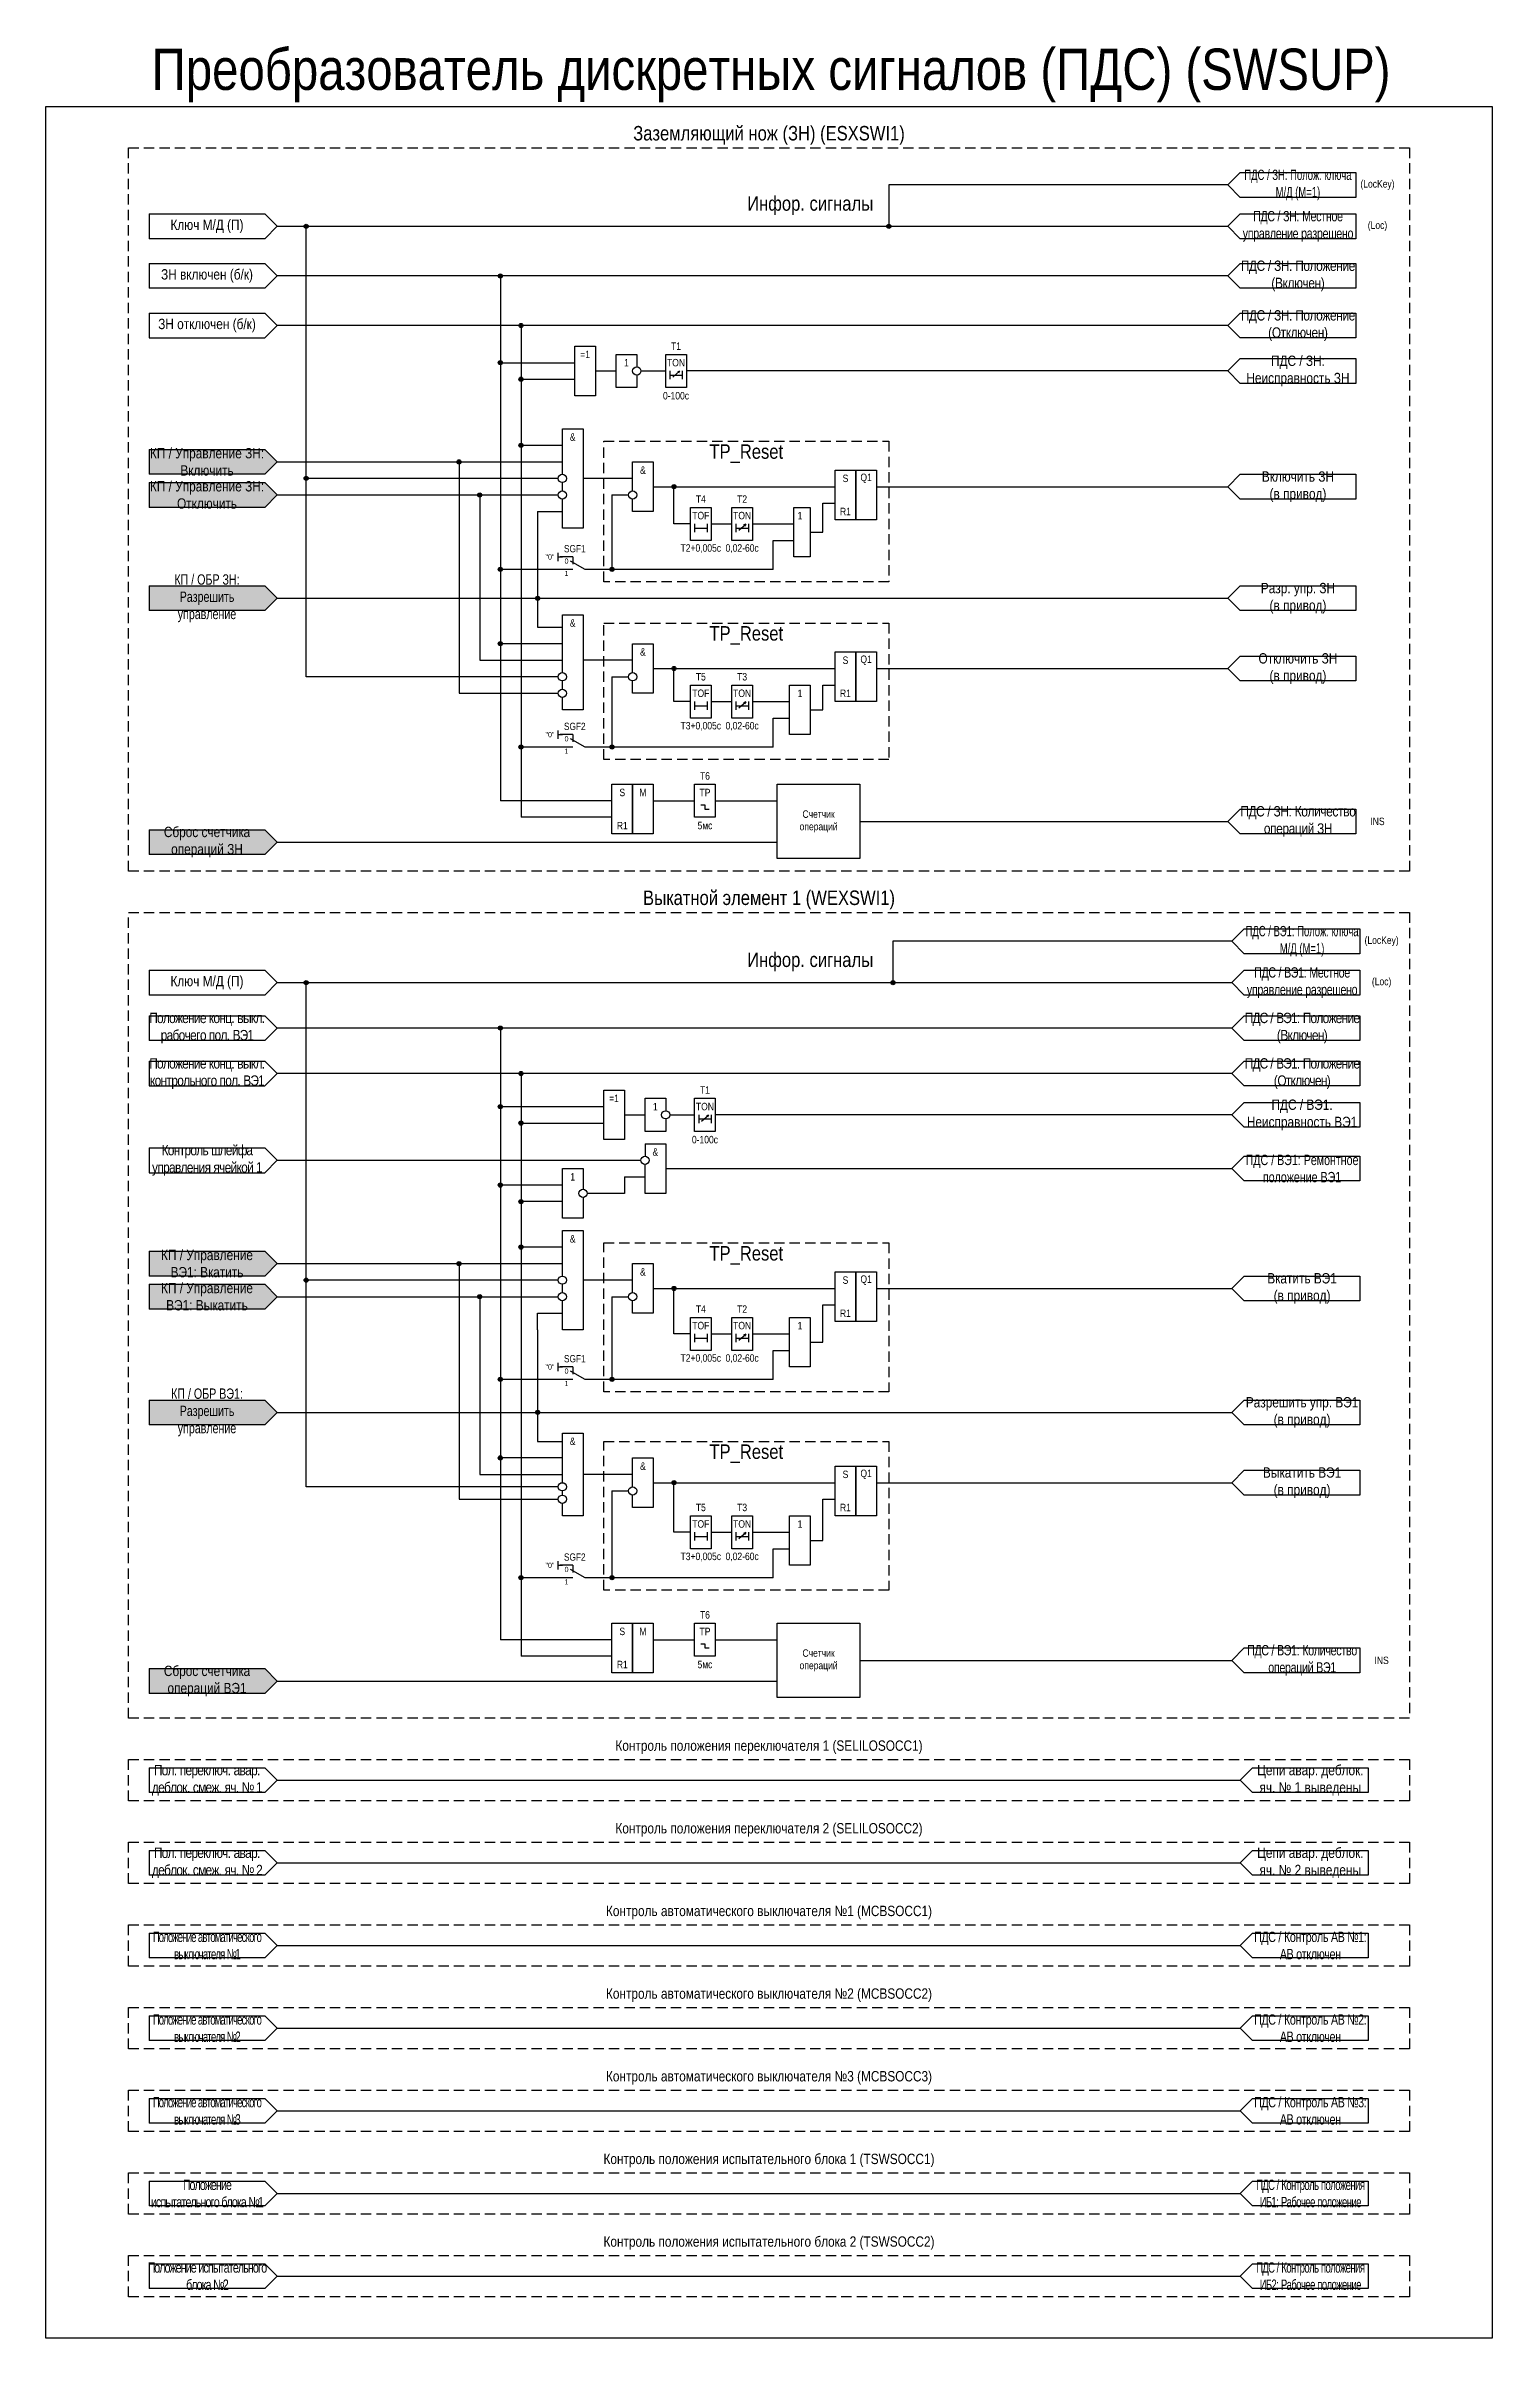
# Model space of a CAD drawing. Header units: millimetres. Extents: x -2185 to 310, y 0 to 555.
# Drawn here: x -1433 to -1083, y 0 to 555 of the extents above; entities that cross this region are included whole.
import ezdxf
from ezdxf.enums import TextEntityAlignment as Align

# ---------------------------------------------------------------- set-up
doc = ezdxf.new("R2010")
doc.units = ezdxf.units.MM
doc.linetypes.add('штриховая2', pattern=[0.375, 0.25, -0.125])
doc.layers.add('Основная', color=7, linetype='Continuous')
doc.styles.add('2.5_Gost_RD', font='ARIALN.TTF', dxfattribs={"height": 2.5})
doc.styles.add('3.5_Gost_RD', font='ARIALN.TTF', dxfattribs={"height": 3.5})
doc.styles.add('Вывод', font='ARIALN.TTF', dxfattribs={"height": 2.5})
doc.styles.add('Компонент', font='ARIALN.TTF', dxfattribs={"height": 3.5})

# ---------------------------------------------------------------- blocks, each defined once
blk = doc.blocks.new('Точка')
at = {"ltscale": 100}
h = blk.add_hatch(color=256, dxfattribs=at)
h.dxf.hatch_style = 1
edge = h.paths.add_edge_path()
edge.add_arc((0, 0), 0.5, 0, 360)
blk.add_circle((0, 0), 0.5, dxfattribs=at)
blk = doc.blocks.new('*U78')
at = {"layer": 'Основная', "color": 0}
blk.add_line((0, 0), (7, 4), dxfattribs=at)
at = {"layer": 'Основная', "ltscale": 0.35}
blk.add_line((6, 6), (6, 2.5), dxfattribs=at)
blk = doc.blocks.new('*U80')
at = {"layer": 'Основная', "color": 0}
for p, q in [((-3, 6), (-9, 6)), ((-3, 0), (-9, 0)), ((9, 0), (3, 0))]:
    blk.add_line(p, q, dxfattribs=at)
at = {"layer": 'Основная', "ltscale": 0.25, "xscale": -1}
blk.add_blockref('*U78', (3, 0), dxfattribs=at)
at = {"layer": 'Основная'}
for tag, height, style, p in [('ОУ', 3.5, 'Компонент', (-2, 10)), ('В1', 2.5, 'Вывод', (-14, 6)), ('В2', 2.5, 'Вывод', (-6, 4)), ('В3', 2.5, 'Вывод', (-6, -2))]:
    blk.add_attdef(tag, text='', height=height, dxfattribs=dict(at, style=style)).set_placement(p, align=Align.MIDDLE_CENTER)

msp = doc.modelspace()

# ---------------------------------------------------------------- hatches: boundary and pattern name
at = {"ltscale": 100, "true_color": 0x5496bb}
h = msp.add_hatch(color=153, dxfattribs=at)
h.dxf.hatch_style = 1
h.paths.add_polyline_path([(-1408, 457), (-1380, 457), (-1377, 454), (-1380, 451), (-1408, 451)])
h = msp.add_hatch(color=153, dxfattribs=at)
h.dxf.hatch_style = 1
h.paths.add_polyline_path([(-1408, 449), (-1380, 449), (-1377, 446), (-1380, 443), (-1408, 443)])
h = msp.add_hatch(color=153, dxfattribs=at)
h.dxf.hatch_style = 1
h.paths.add_polyline_path([(-1408, 424), (-1380, 424), (-1377, 421), (-1380, 418), (-1408, 418)])
h = msp.add_hatch(color=153, dxfattribs=at)
h.dxf.hatch_style = 1
h.paths.add_polyline_path([(-1408, 365), (-1380, 365), (-1377, 362), (-1380, 359), (-1408, 359)])
h = msp.add_hatch(color=153, dxfattribs=at)
h.dxf.hatch_style = 1
h.paths.add_polyline_path([(-1408, 263), (-1380, 263), (-1377, 260), (-1380, 257), (-1408, 257)])
h = msp.add_hatch(color=153, dxfattribs=at)
h.dxf.hatch_style = 1
h.paths.add_polyline_path([(-1408, 255), (-1380, 255), (-1377, 252), (-1380, 249), (-1408, 249)])
h = msp.add_hatch(color=153, dxfattribs=at)
h.dxf.hatch_style = 1
h.paths.add_polyline_path([(-1408, 227), (-1380, 227), (-1377, 224), (-1380, 221), (-1408, 221)])
h = msp.add_hatch(color=153, dxfattribs=at)
h.dxf.hatch_style = 1
h.paths.add_polyline_path([(-1408, 162), (-1380, 162), (-1377, 159), (-1380, 156), (-1408, 156)])

# ---------------------------------------------------------------- linework, layer by layer
at = {"color": 30, "ltscale": 100}
for p, q in [((-1144, 524), (-1147, 521)), ((-1144, 524), (-1116, 524)), ((-1147, 521), (-1229, 521)), ((-1229, 521), (-1229, 511)), ((-1147, 521), (-1144, 518)), ((-1116, 518), (-1144, 518)), ((-1377, 511), (-1147, 511)), ((-1370, 402), (-1370, 511)), ((-1144, 514), (-1147, 511)), ((-1147, 511), (-1144, 508)), ((-1144, 514), (-1116, 514)), ((-1116, 508), (-1144, 508)), ((-1309, 450), (-1370, 450)), ((-1309, 402), (-1370, 402)), ((-1143, 341), (-1146, 338)), ((-1143, 341), (-1115, 341)), ((-1146, 338), (-1228, 338)), ((-1228, 338), (-1228, 328)), ((-1146, 338), (-1143, 335)), ((-1115, 335), (-1143, 335)), ((-1377, 328), (-1146, 328)), ((-1370, 206), (-1370, 328)), ((-1143, 331), (-1146, 328)), ((-1146, 328), (-1143, 325)), ((-1143, 331), (-1115, 331)), ((-1115, 325), (-1143, 325)), ((-1309, 256), (-1370, 256)), ((-1309, 206), (-1370, 206))]:
    msp.add_line(p, q, dxfattribs=at)
at = {"ltscale": 100}
for p, q in [((-1408, 514), (-1380, 514)), ((-1408, 514), (-1408, 508)), ((-1380, 514), (-1377, 511)), ((-1377, 511), (-1380, 508)), ((-1380, 508), (-1408, 508)), ((-1408, 502), (-1380, 502)), ((-1408, 502), (-1408, 496)), ((-1380, 502), (-1377, 499)), ((-1144, 502), (-1147, 499)), ((-1144, 502), (-1116, 502)), ((-1380, 496), (-1408, 496)), ((-1377, 499), (-1380, 496)), ((-1147, 499), (-1377, 499)), ((-1323, 499), (-1323, 413)), ((-1147, 499), (-1144, 496)), ((-1116, 496), (-1144, 496)), ((-1408, 490), (-1380, 490)), ((-1408, 490), (-1408, 484)), ((-1380, 490), (-1377, 487)), ((-1144, 490), (-1147, 487)), ((-1144, 490), (-1116, 490)), ((-1408, 484), (-1380, 484)), ((-1377, 487), (-1380, 484)), ((-1147, 487), (-1377, 487)), ((-1318, 487), (-1318, 368)), ((-1147, 487), (-1144, 484)), ((-1116, 484), (-1144, 484)), ((-1323, 478), (-1305, 478)), ((-1144, 479), (-1147, 476)), ((-1144, 479), (-1116, 479)), ((-1318, 474), (-1305, 474)), ((-1300, 476), (-1295, 476)), ((-1289, 476), (-1283, 476)), ((-1147, 476), (-1278, 476)), ((-1278, 476), (-1278, 476)), ((-1147, 476), (-1144, 473)), ((-1116, 473), (-1144, 473)), ((-1408, 457), (-1380, 457)), ((-1408, 457), (-1408, 451)), ((-1380, 457), (-1377, 454)), ((-1308, 458), (-1318, 458)), ((-1380, 451), (-1408, 451)), ((-1377, 454), (-1380, 451)), ((-1377, 454), (-1308, 454)), ((-1333, 454), (-1333, 398)), ((-1291, 450), (-1303, 450)), ((-1144, 451), (-1147, 448)), ((-1144, 451), (-1116, 451)), ((-1408, 449), (-1380, 449)), ((-1408, 449), (-1408, 443)), ((-1380, 449), (-1377, 446)), ((-1377, 446), (-1380, 443)), ((-1377, 446), (-1309, 446)), ((-1328, 446), (-1328, 406)), ((-1296, 446), (-1296, 428)), ((-1296, 446), (-1292, 446)), ((-1286, 448), (-1242, 448)), ((-1281, 439), (-1281, 448)), ((-1245, 437), (-1245, 444)), ((-1245, 444), (-1242, 444)), ((-1232, 448), (-1147, 448)), ((-1147, 448), (-1144, 445)), ((-1116, 445), (-1144, 445)), ((-1380, 443), (-1408, 443)), ((-1314, 442), (-1308, 442)), ((-1314, 442), (-1314, 414)), ((-1277, 439), (-1281, 439)), ((-1272, 439), (-1267, 439)), ((-1262, 439), (-1262, 439)), ((-1262, 439), (-1252, 439)), ((-1257, 435), (-1252, 435)), ((-1257, 428), (-1257, 435)), ((-1248, 437), (-1245, 437)), ((-1408, 424), (-1380, 424)), ((-1408, 424), (-1408, 418)), ((-1380, 424), (-1377, 421)), ((-1144, 424), (-1147, 421)), ((-1144, 424), (-1116, 424)), ((-1380, 418), (-1408, 418)), ((-1377, 421), (-1380, 418)), ((-1377, 421), (-1147, 421)), ((-1147, 421), (-1144, 418)), ((-1116, 418), (-1144, 418)), ((-1323, 413), (-1323, 372)), ((-1314, 414), (-1308, 414)), ((-1328, 406), (-1308, 406)), ((-1308, 410), (-1323, 410)), ((-1291, 406), (-1303, 406)), ((-1144, 407), (-1147, 404)), ((-1144, 407), (-1116, 407)), ((-1296, 402), (-1296, 385)), ((-1296, 402), (-1292, 402)), ((-1286, 404), (-1242, 404)), ((-1281, 396), (-1281, 404)), ((-1245, 394), (-1245, 400)), ((-1245, 400), (-1242, 400)), ((-1232, 404), (-1147, 404)), ((-1147, 404), (-1144, 401)), ((-1116, 401), (-1144, 401)), ((-1333, 398), (-1309, 398)), ((-1277, 396), (-1281, 396)), ((-1272, 396), (-1267, 396)), ((-1262, 396), (-1262, 396)), ((-1262, 396), (-1253, 396)), ((-1248, 394), (-1245, 394)), ((-1257, 392), (-1253, 392)), ((-1257, 385), (-1257, 392)), ((-1296, 372), (-1323, 372)), ((-1286, 372), (-1276, 372)), ((-1271, 372), (-1256, 372)), ((-1296, 368), (-1318, 368)), ((-1273.5, 370), (-1272.5, 370)), ((-1144, 370), (-1147, 367)), ((-1147, 367), (-1144, 364)), ((-1144, 370), (-1116, 370)), ((-1408, 365), (-1380, 365)), ((-1408, 365), (-1408, 359)), ((-1380, 365), (-1377, 362)), ((-1377, 362), (-1380, 359)), ((-1377, 362), (-1256, 362)), ((-1116, 364), (-1144, 364)), ((-1380, 359), (-1408, 359)), ((-1408, 331), (-1380, 331)), ((-1408, 331), (-1408, 325)), ((-1380, 331), (-1377, 328)), ((-1377, 328), (-1380, 325)), ((-1380, 325), (-1408, 325)), ((-1408, 320), (-1380, 320)), ((-1408, 320), (-1408, 314)), ((-1380, 320), (-1377, 317)), ((-1377, 317), (-1380, 314)), ((-1146, 317), (-1377, 317)), ((-1323, 317), (-1323, 169)), ((-1143, 320), (-1146, 317)), ((-1146, 317), (-1143, 314)), ((-1143, 320), (-1115, 320)), ((-1380, 314), (-1408, 314)), ((-1115, 314), (-1143, 314)), ((-1408, 309), (-1380, 309)), ((-1408, 309), (-1408, 303)), ((-1380, 309), (-1377, 306)), ((-1377, 306), (-1380, 303)), ((-1146, 306), (-1377, 306)), ((-1318, 306), (-1318, 165)), ((-1143, 309), (-1146, 306)), ((-1146, 306), (-1143, 303)), ((-1143, 309), (-1115, 309)), ((-1408, 303), (-1380, 303)), ((-1115, 303), (-1143, 303)), ((-1323, 298), (-1298, 298)), ((-1318, 294), (-1298, 294)), ((-1293, 296), (-1288, 296)), ((-1282, 296), (-1276, 296)), ((-1146, 296), (-1271, 296)), ((-1271, 296), (-1271, 296)), ((-1143, 299), (-1146, 296)), ((-1146, 296), (-1143, 293)), ((-1143, 299), (-1115, 299)), ((-1288, 289), (-1283, 289)), ((-1288, 289), (-1288, 286)), ((-1283, 289), (-1283, 277)), ((-1115, 293), (-1143, 293)), ((-1408, 288), (-1380, 288)), ((-1408, 288), (-1408, 282)), ((-1380, 288), (-1377, 285)), ((-1377, 285), (-1380, 282)), ((-1377, 285), (-1289, 285)), ((-1288, 283), (-1288, 284)), ((-1288, 277), (-1288, 283)), ((-1283, 283), (-1146, 283)), ((-1143, 286), (-1146, 283)), ((-1146, 283), (-1143, 280)), ((-1143, 286), (-1115, 286)), ((-1408, 282), (-1380, 282)), ((-1308, 279), (-1323, 279)), ((-1293, 281), (-1288, 281)), ((-1293, 281), (-1293, 277)), ((-1115, 280), (-1143, 280)), ((-1308, 275), (-1318, 275)), ((-1293, 277), (-1302, 277)), ((-1283, 277), (-1288, 277)), ((-1408, 263), (-1380, 263)), ((-1408, 263), (-1408, 257)), ((-1380, 263), (-1377, 260)), ((-1308, 264), (-1318, 264)), ((-1380, 257), (-1408, 257)), ((-1377, 260), (-1380, 257)), ((-1377, 260), (-1308, 260)), ((-1333, 260), (-1333, 203)), ((-1291, 256), (-1303, 256)), ((-1143, 257), (-1146, 254)), ((-1143, 257), (-1115, 257)), ((-1408, 255), (-1380, 255)), ((-1408, 255), (-1408, 249)), ((-1380, 255), (-1377, 252)), ((-1377, 252), (-1380, 249)), ((-1377, 252), (-1309, 252)), ((-1328, 252), (-1328, 209)), ((-1296, 252), (-1296, 232)), ((-1296, 252), (-1292, 252)), ((-1286, 254), (-1242, 254)), ((-1281, 243), (-1281, 254)), ((-1245, 241), (-1245, 250)), ((-1245, 250), (-1242, 250)), ((-1232, 254), (-1146, 254)), ((-1146, 254), (-1143, 251)), ((-1115, 251), (-1143, 251)), ((-1380, 249), (-1408, 249)), ((-1314, 244), (-1314, 248)), ((-1314, 248), (-1308, 248)), ((-1314, 244), (-1314, 217)), ((-1277, 243), (-1281, 243)), ((-1272, 243), (-1267, 243)), ((-1262, 243), (-1262, 243)), ((-1262, 243), (-1253, 243)), ((-1257, 239), (-1253, 239)), ((-1257, 232), (-1257, 239)), ((-1248, 241), (-1245, 241)), ((-1408, 227), (-1380, 227)), ((-1408, 227), (-1408, 221)), ((-1380, 227), (-1377, 224)), ((-1377, 224), (-1380, 221)), ((-1143, 227), (-1146, 224)), ((-1146, 224), (-1143, 221)), ((-1143, 227), (-1115, 227)), ((-1380, 221), (-1408, 221)), ((-1314, 217), (-1308, 217)), ((-1115, 221), (-1143, 221)), ((-1308, 213), (-1323, 213)), ((-1328, 209), (-1308, 209)), ((-1291, 209), (-1303, 209)), ((-1286, 207), (-1242, 207)), ((-1281, 195), (-1281, 207)), ((-1232, 207), (-1146, 207)), ((-1143, 210), (-1146, 207)), ((-1146, 207), (-1143, 204)), ((-1143, 210), (-1115, 210)), ((-1333, 203), (-1309, 203)), ((-1296, 205), (-1296, 184)), ((-1296, 205), (-1292, 205)), ((-1245, 193), (-1245, 203)), ((-1245, 203), (-1242, 203)), ((-1115, 204), (-1143, 204)), ((-1277, 195), (-1281, 195)), ((-1272, 195), (-1267, 195)), ((-1262, 195), (-1262, 195)), ((-1262, 195), (-1253, 195)), ((-1257, 191), (-1253, 191)), ((-1257, 184), (-1257, 191)), ((-1248, 193), (-1245, 193)), ((-1296, 169), (-1323, 169)), ((-1286, 169), (-1276, 169)), ((-1273.5, 167), (-1272.5, 167)), ((-1271, 169), (-1256, 169)), ((-1143, 167), (-1146, 164)), ((-1143, 167), (-1115, 167)), ((-1408, 162), (-1380, 162)), ((-1408, 162), (-1408, 156)), ((-1380, 162), (-1377, 159)), ((-1296, 165), (-1318, 165)), ((-1146, 164), (-1143, 161)), ((-1115, 161), (-1143, 161)), ((-1380, 156), (-1408, 156)), ((-1377, 159), (-1380, 156)), ((-1377, 159), (-1256, 159)), ((-1408, 138), (-1380, 138)), ((-1408, 138), (-1408, 132)), ((-1380, 138), (-1377, 135)), ((-1377, 135), (-1380, 132)), ((-1377, 135), (-1144, 135)), ((-1141, 138), (-1144, 135)), ((-1144, 135), (-1141, 132)), ((-1141, 138), (-1113, 138)), ((-1380, 132), (-1408, 132)), ((-1113, 132), (-1141, 132)), ((-1408, 118), (-1380, 118)), ((-1408, 118), (-1408, 112)), ((-1380, 118), (-1377, 115)), ((-1141, 118), (-1144, 115)), ((-1141, 118), (-1113, 118)), ((-1380, 112), (-1408, 112)), ((-1377, 115), (-1380, 112)), ((-1377, 115), (-1144, 115)), ((-1144, 115), (-1141, 112)), ((-1113, 112), (-1141, 112)), ((-1408, 98), (-1380, 98)), ((-1408, 98), (-1408, 92)), ((-1380, 98), (-1377, 95)), ((-1377, 95), (-1380, 92)), ((-1377, 95), (-1144, 95)), ((-1141, 98), (-1144, 95)), ((-1144, 95), (-1141, 92)), ((-1141, 98), (-1113, 98)), ((-1380, 92), (-1408, 92)), ((-1113, 92), (-1141, 92)), ((-1408, 78), (-1380, 78)), ((-1408, 78), (-1408, 72)), ((-1380, 78), (-1377, 75)), ((-1141, 78), (-1144, 75)), ((-1141, 78), (-1113, 78)), ((-1377, 75), (-1380, 72)), ((-1377, 75), (-1144, 75)), ((-1144, 75), (-1141, 72)), ((-1380, 72), (-1408, 72)), ((-1113, 72), (-1141, 72)), ((-1408, 58), (-1380, 58)), ((-1408, 58), (-1408, 52)), ((-1380, 58), (-1377, 55)), ((-1141, 58), (-1144, 55)), ((-1141, 58), (-1113, 58)), ((-1380, 52), (-1408, 52)), ((-1377, 55), (-1380, 52)), ((-1377, 55), (-1144, 55)), ((-1144, 55), (-1141, 52)), ((-1113, 52), (-1141, 52)), ((-1408, 38), (-1380, 38)), ((-1408, 38), (-1408, 32)), ((-1380, 38), (-1377, 35)), ((-1377, 35), (-1380, 32)), ((-1377, 35), (-1144, 35)), ((-1141, 38), (-1144, 35)), ((-1144, 35), (-1141, 32)), ((-1141, 38), (-1113, 38)), ((-1380, 32), (-1408, 32)), ((-1113, 32), (-1141, 32)), ((-1408, 18), (-1380, 18)), ((-1408, 18), (-1408, 12)), ((-1380, 18), (-1377, 15)), ((-1141, 18), (-1144, 15)), ((-1141, 18), (-1113, 18)), ((-1380, 12), (-1408, 12)), ((-1377, 15), (-1380, 12)), ((-1377, 15), (-1144, 15)), ((-1144, 15), (-1141, 12)), ((-1113, 12), (-1141, 12))]:
    msp.add_line(p, q, dxfattribs=at)
at = {"color": 7, "ltscale": 100}
for p, q in [((-1281.3, 474.46), (-1279.63, 475.95)), ((-1279.63, 475.95), (-1280.15, 475.73)), ((-1279.63, 475.95), (-1279.89, 475.48)), ((-1265.3, 437.46), (-1263.63, 438.95)), ((-1263.63, 438.95), (-1264.15, 438.73)), ((-1263.63, 438.95), (-1263.89, 438.48)), ((-1265.3, 394.46), (-1263.63, 395.95)), ((-1263.63, 395.95), (-1264.15, 395.73)), ((-1263.63, 395.95), (-1263.89, 395.48)), ((-1274.3, 294.46), (-1272.63, 295.95)), ((-1272.63, 295.95), (-1273.15, 295.73)), ((-1272.63, 295.95), (-1272.89, 295.48)), ((-1265.3, 241.46), (-1263.63, 242.95)), ((-1263.63, 242.95), (-1264.15, 242.73)), ((-1263.63, 242.95), (-1263.89, 242.48)), ((-1265.3, 193.46), (-1263.63, 194.95)), ((-1263.63, 194.95), (-1264.15, 194.73)), ((-1263.63, 194.95), (-1263.89, 194.48))]:
    msp.add_line(p, q, dxfattribs=at)
at = {"color": 3, "ltscale": 100}
for p, q in [((-1308, 428), (-1323, 428)), ((-1309, 430), (-1309, 432)), ((-1309, 431), (-1308, 431)), ((-1257, 428), (-1302, 428)), ((-1309, 387), (-1309, 389)), ((-1308, 385), (-1318, 385)), ((-1309, 388), (-1308, 388)), ((-1257, 385), (-1302, 385)), ((-1309, 234), (-1309, 236)), ((-1309, 235), (-1308, 235)), ((-1308, 232), (-1323, 232)), ((-1257, 232), (-1302, 232)), ((-1377, 224), (-1314, 224)), ((-1314, 224), (-1146, 224)), ((-1308, 184), (-1318, 184)), ((-1309, 186), (-1309, 188)), ((-1309, 187), (-1308, 187)), ((-1257, 184), (-1302, 184))]:
    msp.add_line(p, q, dxfattribs=at)
at = {"ltscale": 100}
for points in [[(-1433, 540), (-1083, 540), (-1083, 0), (-1433, 0)], [(-1305, 482), (-1300, 482), (-1300, 470), (-1305, 470)], [(-1283, 480), (-1278, 480), (-1278, 472), (-1283, 472)], [(-1242, 452), (-1237, 452), (-1237, 440), (-1242, 440)], [(-1237, 452), (-1232, 452), (-1232, 440), (-1237, 440)], [(-1277, 443), (-1272, 443), (-1272, 435), (-1277, 435)], [(-1267, 443), (-1262, 443), (-1262, 435), (-1267, 435)], [(-1252, 443), (-1248, 443), (-1248, 431), (-1252, 431)], [(-1242, 408), (-1237, 408), (-1237, 396), (-1242, 396)], [(-1237, 408), (-1232, 408), (-1232, 396), (-1237, 396)], [(-1277, 400), (-1272, 400), (-1272, 392), (-1277, 392)], [(-1267, 400), (-1262, 400), (-1262, 392), (-1267, 392)], [(-1253, 400), (-1248, 400), (-1248, 388), (-1253, 388)], [(-1296, 376), (-1291, 376), (-1291, 364), (-1296, 364)], [(-1291, 376), (-1286, 376), (-1286, 364), (-1291, 364)], [(-1276, 376), (-1271, 376), (-1271, 368), (-1276, 368)], [(-1256, 376), (-1236, 376), (-1236, 358), (-1256, 358)], [(-1298, 302), (-1293, 302), (-1293, 290), (-1298, 290)], [(-1276, 300), (-1271, 300), (-1271, 292), (-1276, 292)], [(-1242, 258), (-1237, 258), (-1237, 246), (-1242, 246)], [(-1237, 258), (-1232, 258), (-1232, 246), (-1237, 246)], [(-1277, 247), (-1272, 247), (-1272, 239), (-1277, 239)], [(-1267, 247), (-1262, 247), (-1262, 239), (-1267, 239)], [(-1253, 247), (-1248, 247), (-1248, 235), (-1253, 235)], [(-1242, 211), (-1237, 211), (-1237, 199), (-1242, 199)], [(-1237, 211), (-1232, 211), (-1232, 199), (-1237, 199)], [(-1277, 199), (-1272, 199), (-1272, 191), (-1277, 191)], [(-1267, 199), (-1262, 199), (-1262, 191), (-1267, 191)], [(-1253, 199), (-1248, 199), (-1248, 187), (-1253, 187)], [(-1296, 173), (-1291, 173), (-1291, 161), (-1296, 161)], [(-1291, 173), (-1286, 173), (-1286, 161), (-1291, 161)], [(-1276, 173), (-1271, 173), (-1271, 165), (-1276, 165)], [(-1256, 173), (-1236, 173), (-1236, 155), (-1256, 155)]]:
    msp.add_lwpolyline(points, close=True, dxfattribs=at)
at = {"linetype": 'штриховая2', "ltscale": 10}
for points in [[(-1103, 355), (-1413, 355), (-1413, 530), (-1103, 530)], [(-1298, 459), (-1229, 459), (-1229, 425), (-1298, 425)], [(-1298, 415), (-1229, 415), (-1229, 382), (-1298, 382)], [(-1103, 150), (-1413, 150), (-1413, 345), (-1103, 345)], [(-1298, 265), (-1229, 265), (-1229, 229), (-1298, 229)], [(-1298, 217), (-1229, 217), (-1229, 181), (-1298, 181)], [(-1413, 140), (-1103, 140), (-1103, 130), (-1413, 130)], [(-1413, 120), (-1103, 120), (-1103, 110), (-1413, 110)], [(-1413, 100), (-1103, 100), (-1103, 90), (-1413, 90)], [(-1413, 80), (-1103, 80), (-1103, 70), (-1413, 70)], [(-1413, 60), (-1103, 60), (-1103, 50), (-1413, 50)], [(-1413, 40), (-1103, 40), (-1103, 30), (-1413, 30)], [(-1413, 20), (-1103, 20), (-1103, 10), (-1413, 10)]]:
    msp.add_lwpolyline(points, close=True, dxfattribs=at)
at = {"color": 30, "ltscale": 100}
for points in [[(-1147, 521), (-1144, 524), (-1116, 524), (-1116, 518), (-1144, 518), (-1147, 521)], [(-1147, 511), (-1144, 514), (-1116, 514), (-1116, 508), (-1144, 508), (-1147, 511)], [(-1146, 338), (-1143, 341), (-1115, 341), (-1115, 335), (-1143, 335), (-1146, 338)], [(-1146, 328), (-1143, 331), (-1115, 331), (-1115, 325), (-1143, 325), (-1146, 328)]]:
    msp.add_lwpolyline(points, dxfattribs=at)
at = {"ltscale": 100}
for points in [[(-1147, 499), (-1144, 502), (-1116, 502), (-1116, 496), (-1144, 496), (-1147, 499)], [(-1147, 487), (-1144, 490), (-1116, 490), (-1116, 484), (-1144, 484), (-1147, 487)], [(-1295, 475.5), (-1295, 480), (-1290, 480), (-1290, 477)], [(-1147, 476), (-1144, 479), (-1116, 479), (-1116, 473), (-1144, 473), (-1147, 476)], [(-1290, 475), (-1290, 472), (-1295, 472), (-1295, 475.5)], [(-1282, 476), (-1282, 474)], [(-1282, 475), (-1279, 475)], [(-1279, 476), (-1279, 474)], [(-1308, 451), (-1308, 462), (-1303, 462), (-1303, 438), (-1308, 438), (-1308, 445)], [(-1291, 451), (-1291, 454)], [(-1291, 453), (-1291, 454), (-1286, 454), (-1286, 442), (-1291, 442), (-1291, 445)], [(-1291, 447), (-1291, 451)], [(-1147, 448), (-1144, 451), (-1116, 451), (-1116, 445), (-1144, 445), (-1147, 448)], [(-1308, 447), (-1308, 449)], [(-1276, 439), (-1276, 437)], [(-1273, 439), (-1273, 437)], [(-1266, 439), (-1266, 437)], [(-1263, 439), (-1263, 437)], [(-1276, 438), (-1273, 438)], [(-1266, 438), (-1263, 438)], [(-1147, 421), (-1144, 424), (-1116, 424), (-1116, 418), (-1144, 418), (-1147, 421)], [(-1308, 403), (-1308, 417), (-1303, 417), (-1303, 394), (-1308, 394), (-1308, 397)], [(-1291, 403), (-1291, 410), (-1286, 410), (-1286, 398), (-1291, 398), (-1291, 401)], [(-1147, 404), (-1144, 407), (-1116, 407), (-1116, 401), (-1144, 401), (-1147, 404)], [(-1308, 399), (-1308, 401)], [(-1276, 396), (-1276, 394)], [(-1276, 395), (-1273, 395)], [(-1273, 396), (-1273, 394)], [(-1266, 396), (-1266, 394)], [(-1266, 395), (-1263, 395)], [(-1263, 396), (-1263, 394)], [(-1274.5, 371), (-1273.5, 371)], [(-1273.5, 371), (-1273.5, 370)], [(-1236, 367), (-1147, 367)], [(-1147, 367), (-1144, 370), (-1116, 370), (-1116, 364), (-1144, 364), (-1147, 367)], [(-1146, 317), (-1143, 320), (-1115, 320), (-1115, 314), (-1143, 314), (-1146, 317)], [(-1146, 306), (-1143, 309), (-1115, 309), (-1115, 303), (-1143, 303), (-1146, 306)], [(-1288, 295.5), (-1288, 300), (-1283, 300), (-1283, 297)], [(-1283, 295), (-1283, 292), (-1288, 292), (-1288, 295.5)], [(-1275, 296), (-1275, 294)], [(-1275, 295), (-1272, 295)], [(-1272, 296), (-1272, 294)], [(-1146, 296), (-1143, 299), (-1115, 299), (-1115, 293), (-1143, 293), (-1146, 296)], [(-1303, 276), (-1303, 271), (-1308, 271), (-1308, 283), (-1303, 283), (-1303, 278)], [(-1146, 283), (-1143, 286), (-1115, 286), (-1115, 280), (-1143, 280), (-1146, 283)], [(-1308, 257), (-1308, 268), (-1303, 268), (-1303, 244), (-1308, 244), (-1308, 251)], [(-1291, 257), (-1291, 260)], [(-1291, 259), (-1291, 260), (-1286, 260), (-1286, 248), (-1291, 248), (-1291, 251)], [(-1291, 253), (-1291, 257)], [(-1146, 254), (-1143, 257), (-1115, 257), (-1115, 251), (-1143, 251), (-1146, 254)], [(-1308, 253), (-1308, 255)], [(-1276, 243), (-1276, 241)], [(-1276, 242), (-1273, 242)], [(-1273, 243), (-1273, 241)], [(-1266, 243), (-1266, 241)], [(-1266, 242), (-1263, 242)], [(-1263, 243), (-1263, 241)], [(-1146, 224), (-1143, 227), (-1115, 227), (-1115, 221), (-1143, 221), (-1146, 224)], [(-1308, 207), (-1308, 219), (-1303, 219), (-1303, 199), (-1308, 199), (-1308, 202)], [(-1291, 210), (-1291, 213)], [(-1291, 212), (-1291, 213), (-1286, 213), (-1286, 201), (-1291, 201), (-1291, 204)], [(-1291, 206), (-1291, 210)], [(-1146, 207), (-1143, 210), (-1115, 210), (-1115, 204), (-1143, 204), (-1146, 207)], [(-1308, 204), (-1308, 205)], [(-1276, 195), (-1276, 193)], [(-1273, 195), (-1273, 193)], [(-1266, 195), (-1266, 193)], [(-1263, 195), (-1263, 193)], [(-1276, 194), (-1273, 194)], [(-1266, 194), (-1263, 194)], [(-1274.5, 168), (-1273.5, 168)], [(-1273.5, 168), (-1273.5, 167)], [(-1146, 164), (-1143, 167), (-1115, 167), (-1115, 161), (-1143, 161), (-1146, 164)], [(-1236, 164), (-1146, 164)], [(-1144, 135), (-1141, 138), (-1113, 138), (-1113, 132), (-1141, 132), (-1144, 135)], [(-1144, 115), (-1141, 118), (-1113, 118), (-1113, 112), (-1141, 112), (-1144, 115)], [(-1144, 95), (-1141, 98), (-1113, 98), (-1113, 92), (-1141, 92), (-1144, 95)], [(-1144, 75), (-1141, 78), (-1113, 78), (-1113, 72), (-1141, 72), (-1144, 75)], [(-1144, 55), (-1141, 58), (-1113, 58), (-1113, 52), (-1141, 52), (-1144, 55)], [(-1144, 35), (-1141, 38), (-1113, 38), (-1113, 32), (-1141, 32), (-1144, 35)], [(-1144, 15), (-1141, 18), (-1113, 18), (-1113, 12), (-1141, 12), (-1144, 15)]]:
    msp.add_lwpolyline(points, dxfattribs=at)
for centre in [(-1290, 476), (-1308, 450), (-1308, 446), (-1291, 446), (-1308, 402), (-1291, 402), (-1308, 398), (-1283, 296), (-1288, 285), (-1303, 277), (-1308, 256), (-1308, 252), (-1291, 252), (-1308, 206), (-1291, 205), (-1308, 203)]:
    msp.add_circle(centre, 1)

# ---------------------------------------------------------------- block references
for p in [(-1370, 511), (-1323, 499), (-1318, 487), (-1323, 478), (-1318, 474), (-1370, 328), (-1323, 298), (-1318, 294)]:
    msp.add_blockref('Точка', p, dxfattribs=at)
at = {"color": 30, "ltscale": 100}
for p in [(-1229, 511), (-1228, 328)]:
    msp.add_blockref('Точка', p, dxfattribs=at)
at = {"color": 2, "ltscale": 100}
for p in [(-1318, 458), (-1370, 450), (-1333, 454), (-1328, 446), (-1281, 448), (-1323, 428), (-1296, 428), (-1314, 421), (-1323, 410), (-1281, 404), (-1318, 385), (-1296, 385), (-1323, 317), (-1318, 306), (-1323, 279), (-1318, 275), (-1318, 264), (-1370, 256), (-1333, 260), (-1328, 252), (-1281, 254), (-1323, 232), (-1296, 232), (-1314, 224), (-1323, 213), (-1281, 207), (-1318, 184), (-1296, 184)]:
    msp.add_blockref('Точка', p, dxfattribs=at)
at = {"layer": 'Основная', "color": 3, "ltscale": 0.25, "xscale": 0.5, "yscale": 0.5, "zscale": 0.5}
for p, values in [((-1304, 428), {'ОУ': 'SGF1', 'В1': '"0"', 'В2': '0', 'В3': '1'}), ((-1304, 385), {'ОУ': 'SGF2', 'В1': '"0"', 'В2': '0', 'В3': '1'}), ((-1304, 232), {'ОУ': 'SGF1', 'В1': '"0"', 'В2': '0', 'В3': '1'}), ((-1304, 184), {'ОУ': 'SGF2', 'В1': '"0"', 'В2': '0', 'В3': '1'})]:
    msp.add_blockref('*U80', p, dxfattribs=at).add_auto_attribs(values)

# ---------------------------------------------------------------- texts
at = {"ltscale": 100, "attachment_point": 5}
for s, insert, char_height, width, style in [('{\\C3;Преобразователь дискретных сигналов (ПДС) (SWSUP)}', (-1257.5, 547.5), 10, 349, '3.5_Gost_RD'), ('Ключ М/Д (П)', (-1394, 511), 2.5, 28, '2.5_Gost_RD'), ('ЗН включен (б/к)', (-1394, 499), 2.5, 28, '2.5_Gost_RD'), ('{\\T0.95;ПДС / ЗН: Положение (Включен)}', (-1130, 499), 2.5, 28, '2.5_Gost_RD'), ('ЗН отключен (б/к)', (-1394, 487), 2.5, 28, '2.5_Gost_RD'), ('{\\T0.95;ПДС / ЗН: Положение (Отключен)}', (-1130, 487), 2.5, 28, '2.5_Gost_RD'), ('T1', (-1280.5, 482), 1.8, 5, '2.5_Gost_RD'), ('=1', (-1302.5, 480), 1.8, 5, '2.5_Gost_RD'), ('1', (-1292.5, 478), 1.8, 5, '2.5_Gost_RD'), ('TON', (-1280.5, 478), 1.8, 5, '2.5_Gost_RD'), ('ПДС / ЗН: Неисправность ЗН', (-1130, 476), 2.5, 28, '2.5_Gost_RD'), ('0-100с', (-1280.5, 470), 1.8, 5, '2.5_Gost_RD'), ('&', (-1305.5, 460), 1.8, 5, '2.5_Gost_RD'), ('КП / Управление ЗН: Включить', (-1394, 454), 2.5, 28, '2.5_Gost_RD'), ('КП / Управление ЗН: Отключить', (-1394, 446), 2.5, 28, '2.5_Gost_RD'), ('&', (-1288.5, 452), 1.8, 5, '2.5_Gost_RD'), ('S', (-1239.5, 450), 1.8, 5, '2.5_Gost_RD'), ('Q1', (-1234.5, 450), 1.8, 5, '2.5_Gost_RD'), ('Включить ЗН^J(в привод)', (-1130, 448), 2.5, 28, '2.5_Gost_RD'), ('T4', (-1274.5, 445), 1.8, 5, '2.5_Gost_RD'), ('T2', (-1264.5, 445), 1.8, 5, '2.5_Gost_RD'), ('TOF', (-1274.5, 441), 1.8, 5, '2.5_Gost_RD'), ('TON', (-1264.5, 441), 1.8, 5, '2.5_Gost_RD'), ('1', (-1250.5, 441), 1.8, 5, '2.5_Gost_RD'), ('R1', (-1239.5, 442), 1.8, 5, '2.5_Gost_RD'), ('Т2+0,005с', (-1274.5, 433), 1.8, 5, '2.5_Gost_RD'), ('0,02-60с', (-1264.5, 433), 1.8, 5, '2.5_Gost_RD'), ('{\\W0.9;КП / ОБР ЗН: Разрешить управление}', (-1394, 421), 2.5, 28, '2.5_Gost_RD'), ('Разр. упр. ЗН^J(в привод)', (-1130, 421), 2.5, 28, '2.5_Gost_RD'), ('&', (-1305.5, 415), 1.8, 5, '2.5_Gost_RD'), ('&', (-1288.5, 408), 1.8, 5, '2.5_Gost_RD'), ('S', (-1239.5, 406), 1.8, 5, '2.5_Gost_RD'), ('Q1', (-1234.5, 406), 1.8, 5, '2.5_Gost_RD'), ('Отключить ЗН^J(в привод)', (-1130, 404), 2.5, 28, '2.5_Gost_RD'), ('T5', (-1274.5, 402), 1.8, 5, '2.5_Gost_RD'), ('T3', (-1264.5, 402), 1.8, 5, '2.5_Gost_RD'), ('TOF', (-1274.5, 398), 1.8, 5, '2.5_Gost_RD'), ('TON', (-1264.5, 398), 1.8, 5, '2.5_Gost_RD'), ('1', (-1250.5, 398), 1.8, 5, '2.5_Gost_RD'), ('R1', (-1239.5, 398), 1.8, 5, '2.5_Gost_RD'), ('Т3+0,005с', (-1274.5, 390), 1.8, 5, '2.5_Gost_RD'), ('0,02-60с', (-1264.5, 390), 1.8, 5, '2.5_Gost_RD'), ('T6', (-1273.5, 378), 1.8, 5, '2.5_Gost_RD'), ('S', (-1293.5, 374), 1.8, 5, '2.5_Gost_RD'), ('М', (-1288.5, 374), 1.8, 5, '2.5_Gost_RD'), ('TP', (-1273.5, 374), 1.8, 5, '2.5_Gost_RD'), ('R1', (-1293.5, 366), 1.8, 5, '2.5_Gost_RD'), ('5мс', (-1273.5, 366), 1.8, 5, '2.5_Gost_RD'), ('Счетчик^Jопераций', (-1246, 367), 1.8, 20, '2.5_Gost_RD'), ('{\\T0.95;ПДС / ЗН: Количество операций ЗН}', (-1130, 367), 2.5, 28, '2.5_Gost_RD'), ('INS', (-1110.75, 367), 1.8, 7.5, '2.5_Gost_RD'), ('Сброс счетчика операций ЗН', (-1394, 362), 2.5, 28, '2.5_Gost_RD'), ('Ключ М/Д (П)', (-1394, 328), 2.5, 28, '2.5_Gost_RD'), ('{\\T0.9;Положение конц. выкл. рабочего пол. ВЭ1}', (-1394, 317), 2.5, 28, '2.5_Gost_RD'), ('{\\T0.9;ПДС / ВЭ1: Положение (Включен)}', (-1129, 317), 2.5, 28, '2.5_Gost_RD'), ('{\\T0.9;Положение конц. выкл. контрольного пол. ВЭ1}', (-1394, 306), 2.5, 28, '2.5_Gost_RD'), ('{\\T0.9;ПДС / ВЭ1: Положение (Отключен)}', (-1129, 306), 2.5, 28, '2.5_Gost_RD'), ('=1', (-1295.5, 300), 1.8, 5, '2.5_Gost_RD'), ('T1', (-1273.5, 302), 1.8, 5, '2.5_Gost_RD'), ('ПДС / ВЭ1: Неисправность ВЭ1', (-1129, 296), 2.5, 28, '2.5_Gost_RD'), ('1', (-1285.5, 298), 1.8, 5, '2.5_Gost_RD'), ('TON', (-1273.5, 298), 1.8, 5, '2.5_Gost_RD'), ('{\\T0.9;Контроль шлейфа управления ячейкой 1}', (-1394, 285), 2.5, 28, '2.5_Gost_RD'), ('0-100с', (-1273.5, 290), 1.8, 5, '2.5_Gost_RD'), ('&', (-1285.5, 287), 1.8, 5, '2.5_Gost_RD'), ('{\\W0.9;ПДС / ВЭ1: Ремонтное положение ВЭ1}', (-1129, 283), 2.5, 28, '2.5_Gost_RD'), ('1', (-1305.5, 281), 1.8, 5, '2.5_Gost_RD'), ('&', (-1305.5, 266), 1.8, 5, '2.5_Gost_RD'), ('КП / Управление ВЭ1: Вкатить', (-1394, 260), 2.5, 28, '2.5_Gost_RD'), ('КП / Управление ВЭ1: Выкатить', (-1394, 252), 2.5, 28, '2.5_Gost_RD'), ('&', (-1288.5, 258), 1.8, 5, '2.5_Gost_RD'), ('S', (-1239.5, 256), 1.8, 5, '2.5_Gost_RD'), ('Q1', (-1234.5, 256), 1.8, 5, '2.5_Gost_RD'), ('Вкатить ВЭ1^J(в привод)', (-1129, 254), 2.5, 28, '2.5_Gost_RD'), ('T4', (-1274.5, 249), 1.8, 5, '2.5_Gost_RD'), ('T2', (-1264.5, 249), 1.8, 5, '2.5_Gost_RD'), ('TOF', (-1274.5, 245), 1.8, 5, '2.5_Gost_RD'), ('TON', (-1264.5, 245), 1.8, 5, '2.5_Gost_RD'), ('1', (-1250.5, 245), 1.8, 5, '2.5_Gost_RD'), ('R1', (-1239.5, 248), 1.8, 5, '2.5_Gost_RD'), ('Т2+0,005с', (-1274.5, 237), 1.8, 5, '2.5_Gost_RD'), ('0,02-60с', (-1264.5, 237), 1.8, 5, '2.5_Gost_RD'), ('{\\W0.9;КП / ОБР ВЭ1: Разрешить управление}', (-1394, 224), 2.5, 28, '2.5_Gost_RD'), ('Разрешить упр. ВЭ1^J(в привод)', (-1129, 224), 2.5, 28, '2.5_Gost_RD'), ('&', (-1305.5, 217), 1.8, 5, '2.5_Gost_RD'), ('&', (-1288.5, 211), 1.8, 5, '2.5_Gost_RD'), ('S', (-1239.5, 209), 1.8, 5, '2.5_Gost_RD'), ('Q1', (-1234.5, 209), 1.8, 5, '2.5_Gost_RD'), ('Выкатить ВЭ1^J(в привод)', (-1129, 207), 2.5, 28, '2.5_Gost_RD'), ('T5', (-1274.5, 201), 1.8, 5, '2.5_Gost_RD'), ('T3', (-1264.5, 201), 1.8, 5, '2.5_Gost_RD'), ('R1', (-1239.5, 201), 1.8, 5, '2.5_Gost_RD'), ('TOF', (-1274.5, 197), 1.8, 5, '2.5_Gost_RD'), ('TON', (-1264.5, 197), 1.8, 5, '2.5_Gost_RD'), ('1', (-1250.5, 197), 1.8, 5, '2.5_Gost_RD'), ('Т3+0,005с', (-1274.5, 189), 1.8, 5, '2.5_Gost_RD'), ('0,02-60с', (-1264.5, 189), 1.8, 5, '2.5_Gost_RD'), ('T6', (-1273.5, 175), 1.8, 5, '2.5_Gost_RD'), ('S', (-1293.5, 171), 1.8, 5, '2.5_Gost_RD'), ('М', (-1288.5, 171), 1.8, 5, '2.5_Gost_RD'), ('TP', (-1273.5, 171), 1.8, 5, '2.5_Gost_RD'), ('Счетчик^Jопераций', (-1246, 164), 1.8, 20, '2.5_Gost_RD'), ('{\\W0.9;\\T0.95;ПДС / ВЭ1: Количество операций ВЭ1}', (-1129, 164), 2.5, 28, '2.5_Gost_RD'), ('Сброс счетчика операций ВЭ1', (-1394, 159), 2.5, 28, '2.5_Gost_RD'), ('R1', (-1293.5, 163), 1.8, 5, '2.5_Gost_RD'), ('5мс', (-1273.5, 163), 1.8, 5, '2.5_Gost_RD'), ('INS', (-1109.75, 164), 1.8, 7.5, '2.5_Gost_RD'), ('{\\T0.9;Пол. переключ. авар. деблок. смеж. яч. № 1}', (-1394, 135), 2.5, 28, '2.5_Gost_RD'), ('Цепи авар. деблок. яч. № 1 выведены', (-1127, 135), 2.5, 28, '2.5_Gost_RD'), ('{\\T0.9;Пол. переключ. авар. деблок. смеж. яч. № 2}', (-1394, 115), 2.5, 28, '2.5_Gost_RD'), ('Цепи авар. деблок. яч. № 2 выведены', (-1127, 115), 2.5, 28, '2.5_Gost_RD'), ('{\\W0.8;\\T0.85;Положение автоматического выключателя №1}', (-1394, 95), 2.5, 28, '2.5_Gost_RD'), ('{\\W0.9;\\T0.95;ПДС / Контроль АВ №1: \\PАВ отключен}', (-1127, 95), 2.5, 28, '2.5_Gost_RD'), ('{\\W0.8;\\T0.85;Положение автоматического выключателя №2}', (-1394, 75), 2.5, 28, '2.5_Gost_RD'), ('{\\W0.9;\\T0.95;ПДС / Контроль АВ №2: \\PАВ отключен}', (-1127, 75), 2.5, 28, '2.5_Gost_RD'), ('{\\W0.8;\\T0.85;Положение автоматического выключателя №3}', (-1394, 55), 2.5, 28, '2.5_Gost_RD'), ('{\\W0.9;\\T0.95;ПДС / Контроль АВ №3: \\PАВ отключен}', (-1127, 55), 2.5, 28, '2.5_Gost_RD'), ('{\\W0.9;\\T0.85;Положение испытательного блока №1}', (-1394, 35), 2.5, 28, '2.5_Gost_RD'), ('{\\W0.8;\\T0.9;ПДС / Контроль положения ИБ1: Рабочее положение}', (-1127, 35), 2.5, 28, '2.5_Gost_RD'), ('{\\W0.9;\\T0.85;Положение испытательного блока №2}', (-1394, 15), 2.5, 28.8264, '2.5_Gost_RD'), ('{\\W0.8;\\T0.9;ПДС / Контроль положения ИБ2: Рабочее положение}', (-1127, 15), 2.5, 28, '2.5_Gost_RD')]:
    msp.add_mtext(s, dxfattribs=dict(at, insert=insert, char_height=char_height, width=width, style=style))
at = {"color": 30, "ltscale": 100, "attachment_point": 5}
for s, insert, char_height, width, style in [('Заземляющий нож (ЗН) (ESXSWI1)', (-1258, 533), 3.5, 310, '3.5_Gost_RD'), ('{\\W0.8;ПДС / ЗН: Полож. ключа М/Д (М=1)}', (-1130, 521), 2.5, 28, '2.5_Gost_RD'), ('(LocKey)', (-1110.75, 521), 1.8, 7.5, '2.5_Gost_RD'), ('Инфор. сигналы', (-1248, 516), 3.5, 31.8568, '3.5_Gost_RD'), ('{\\W0.9;\\T0.95;ПДС / ЗН: Местное управление разрешено}', (-1130, 511), 2.5, 28, '2.5_Gost_RD'), ('(Loc)', (-1110.75, 511), 1.8, 7.5, '2.5_Gost_RD'), ('{\\C3;ТР_Reset}', (-1263.5, 456), 3.5, 69, '3.5_Gost_RD'), ('{\\C3;ТР_Reset}', (-1263.5, 412), 3.5, 69, '3.5_Gost_RD'), ('Выкатной элемент 1 (WEXSWI1)', (-1258, 348), 3.5, 310, '3.5_Gost_RD'), ('{\\W0.8;ПДС / ВЭ1: Полож. ключа М/Д (М=1)}', (-1129, 338), 2.5, 28, '2.5_Gost_RD'), ('(LocKey)', (-1109.75, 338), 1.8, 7.5, '2.5_Gost_RD'), ('Инфор. сигналы', (-1248, 333), 3.5, 30.8568, '3.5_Gost_RD'), ('{\\W0.9;\\T0.95;ПДС / ВЭ1: Местное управление разрешено}', (-1129, 328), 2.5, 28, '2.5_Gost_RD'), ('(Loc)', (-1109.75, 328), 1.8, 7.5, '2.5_Gost_RD'), ('{\\C3;ТР_Reset}', (-1263.5, 262), 3.5, 69, '3.5_Gost_RD'), ('{\\C3;ТР_Reset}', (-1263.5, 214), 3.5, 69, '3.5_Gost_RD'), ('Контроль положения переключателя 1 (SELILOSOCC1)', (-1258, 143), 2.5, 310, '3.5_Gost_RD'), ('Контроль положения переключателя 2 (SELILOSOCC2)', (-1258, 123), 2.5, 310, '3.5_Gost_RD'), ('Контроль автоматического выключателя №1 (MCBSOCC1)', (-1258, 103), 2.5, 310, '3.5_Gost_RD'), ('Контроль автоматического выключателя №2 (MCBSOCC2)', (-1258, 83), 2.5, 310, '3.5_Gost_RD'), ('Контроль автоматического выключателя №3 (MCBSOCC3)', (-1258, 63), 2.5, 310, '3.5_Gost_RD'), ('Контроль положения испытательного блока 1 (TSWSOCC1)', (-1258, 43), 2.5, 310, '3.5_Gost_RD'), ('Контроль положения испытательного блока 2 (TSWSOCC2)', (-1258, 23), 2.5, 310, '3.5_Gost_RD')]:
    msp.add_mtext(s, dxfattribs=dict(at, insert=insert, char_height=char_height, width=width, style=style))

doc.saveas('drawing.dxf')
